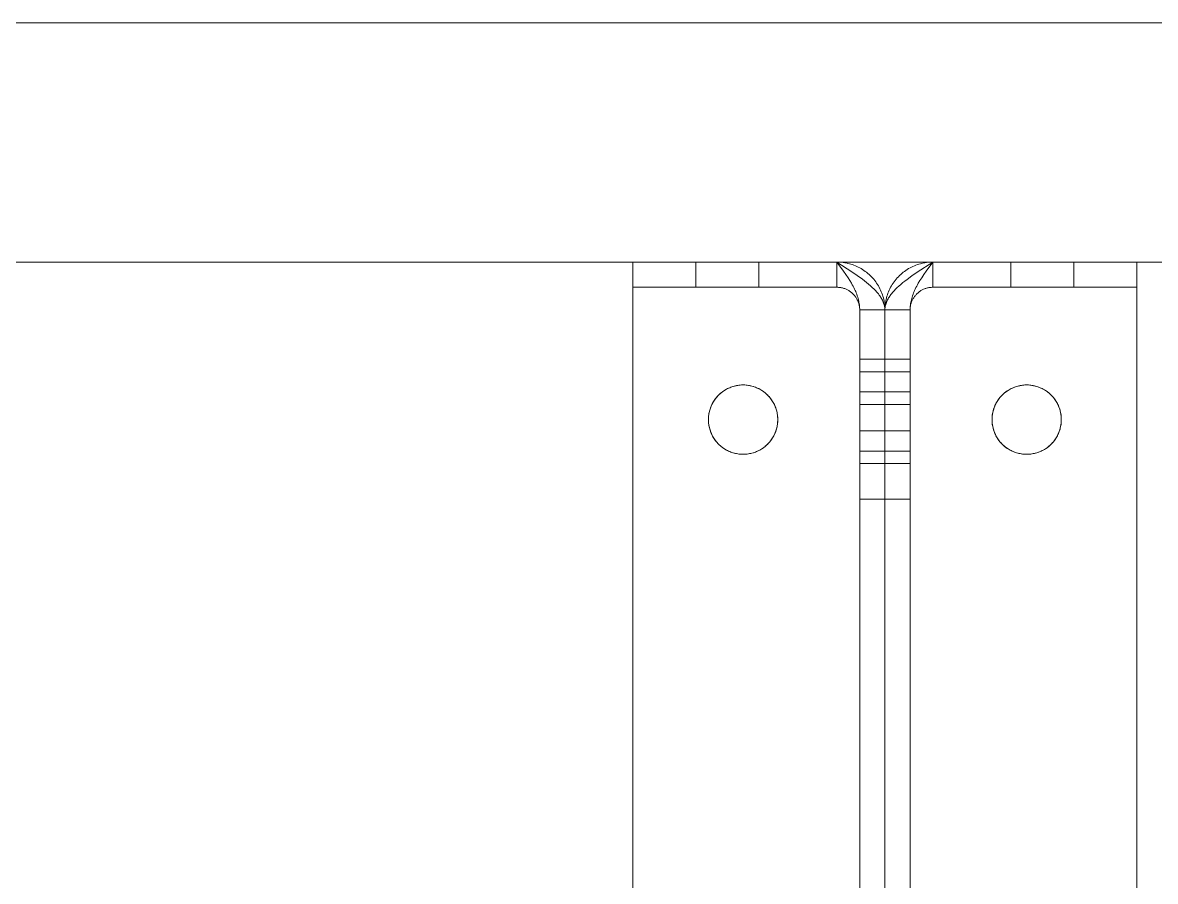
# Model space of a CAD drawing. Header units: millimetres. Extents: x -244 to 4312, y 246 to 2799.
# Drawn here: x 923.2 to 1102.9, y 2192.3 to 2328.6 of the extents above; entities that cross this region are included whole.
import ezdxf

# ---------------------------------------------------------------- set-up
doc = ezdxf.new("R2010")
doc.units = ezdxf.units.MM
doc.layers.add('ZANO_R', color=7, linetype='Continuous', lineweight=0)

msp = doc.modelspace()

# ---------------------------------------------------------------- linework, layer by layer
at = {"layer": 'ZANO_R'}
for p, q in [((163, 2328.59), (1957, 2328.59)), ((1020, 2290.59), (345, 2290.59)), ((1020, 2290.59), (1020, 2150.59)), ((1020, 2290.59), (1052.4, 2290.59)), ((1030, 2286.59), (1030, 2290.59)), ((1040, 2286.59), (1040, 2290.59)), ((1067.6, 2290.59), (1052.4, 2290.59)), ((1054.75, 2289.07), (1052.4, 2290.59)), ((1052.4, 2290.59), (1053.45, 2289.17)), ((1052.4, 2286.59), (1052.4, 2290.59)), ((1052.4, 2290.59), (1052.65, 2290.59)), ((1052.65, 2290.59), (1052.9, 2290.58)), ((1052.9, 2290.58), (1053.15, 2290.56)), ((1053.15, 2290.56), (1053.39, 2290.53)), ((1053.39, 2290.53), (1053.64, 2290.49)), ((1053.64, 2290.49), (1053.89, 2290.45)), ((1053.89, 2290.45), (1054.13, 2290.39)), ((1054.13, 2290.39), (1054.37, 2290.33)), ((1054.37, 2290.33), (1054.61, 2290.27)), ((1054.61, 2290.27), (1054.85, 2290.19)), ((1054.85, 2290.19), (1055.08, 2290.11)), ((1055.08, 2290.11), (1055.31, 2290.01)), ((1055.31, 2290.01), (1055.55, 2289.91)), ((1064.69, 2290.01), (1064.46, 2289.91)), ((1064.69, 2290.01), (1064.93, 2290.11)), ((1064.93, 2290.11), (1065.16, 2290.19)), ((1065.11, 2288.98), (1067.6, 2290.59)), ((1065.16, 2290.19), (1065.4, 2290.27)), ((1065.4, 2290.27), (1065.64, 2290.33)), ((1065.64, 2290.33), (1065.88, 2290.39)), ((1065.88, 2290.39), (1066.12, 2290.45)), ((1066.12, 2290.45), (1066.36, 2290.49)), ((1066.36, 2290.49), (1066.61, 2290.53)), ((1067.6, 2290.59), (1066.56, 2289.17)), ((1066.61, 2290.53), (1066.86, 2290.56)), ((1066.86, 2290.56), (1067.11, 2290.58)), ((1067.11, 2290.58), (1067.35, 2290.59)), ((1067.35, 2290.59), (1067.6, 2290.59)), ((1067.6, 2290.59), (1100, 2290.59)), ((1067.6, 2286.59), (1067.6, 2290.59)), ((1080, 2286.59), (1080, 2290.59)), ((1090, 2286.59), (1090, 2290.59)), ((1775, 2290.59), (1100, 2290.59)), ((1100, 2150.59), (1100, 2290.59)), ((1053.45, 2289.17), (1053.81, 2288.65)), ((1053.81, 2288.65), (1054.16, 2288.12)), ((1055.6, 2288.49), (1054.75, 2289.07)), ((1055.55, 2289.91), (1055.78, 2289.8)), ((1056.44, 2287.89), (1055.6, 2288.49)), ((1055.78, 2289.8), (1056.01, 2289.68)), ((1056.01, 2289.68), (1056.24, 2289.55)), ((1056.24, 2289.55), (1056.46, 2289.42)), ((1056.46, 2289.42), (1056.68, 2289.27)), ((1056.68, 2289.27), (1056.89, 2289.12)), ((1056.89, 2289.12), (1057.1, 2288.97)), ((1057.1, 2288.97), (1057.3, 2288.8)), ((1057.3, 2288.8), (1057.5, 2288.63)), ((1057.5, 2288.63), (1057.69, 2288.45)), ((1057.69, 2288.45), (1057.87, 2288.27)), ((1057.87, 2288.27), (1058.05, 2288.08)), ((1062.14, 2288.27), (1061.96, 2288.08)), ((1062.32, 2288.45), (1062.14, 2288.27)), ((1062.51, 2288.63), (1062.32, 2288.45)), ((1062.7, 2288.8), (1062.51, 2288.63)), ((1062.91, 2288.97), (1062.7, 2288.8)), ((1063.11, 2289.12), (1062.91, 2288.97)), ((1063.32, 2289.27), (1063.11, 2289.12)), ((1063.54, 2289.42), (1063.32, 2289.27)), ((1063.51, 2287.84), (1064.3, 2288.42)), ((1063.76, 2289.55), (1063.54, 2289.42)), ((1063.99, 2289.68), (1063.76, 2289.55)), ((1064.22, 2289.8), (1063.99, 2289.68)), ((1064.46, 2289.91), (1064.22, 2289.8)), ((1064.3, 2288.42), (1065.11, 2288.98)), ((1066.19, 2288.65), (1065.84, 2288.12)), ((1066.56, 2289.17), (1066.19, 2288.65)), ((1020, 2286.59), (1052.4, 2286.59)), ((1052.53, 2286.59), (1052.4, 2286.59)), ((1052.65, 2286.58), (1052.53, 2286.59)), ((1052.78, 2286.57), (1052.65, 2286.58)), ((1052.9, 2286.56), (1052.78, 2286.57)), ((1053.02, 2286.54), (1052.9, 2286.56)), ((1053.14, 2286.52), (1053.02, 2286.54)), ((1053.27, 2286.49), (1053.14, 2286.52)), ((1053.39, 2286.46), (1053.27, 2286.49)), ((1053.51, 2286.42), (1053.39, 2286.46)), ((1053.62, 2286.38), (1053.51, 2286.42)), ((1054.16, 2288.12), (1054.44, 2287.68)), ((1054.44, 2287.68), (1054.7, 2287.24)), ((1054.7, 2287.24), (1054.83, 2287.01)), ((1054.83, 2287.01), (1054.95, 2286.78)), ((1054.95, 2286.78), (1055.07, 2286.55)), ((1055.07, 2286.55), (1055.19, 2286.32)), ((1056.77, 2287.63), (1056.44, 2287.89)), ((1057.09, 2287.38), (1056.77, 2287.63)), ((1057.41, 2287.11), (1057.09, 2287.38)), ((1057.72, 2286.84), (1057.41, 2287.11)), ((1058, 2286.58), (1057.72, 2286.84)), ((1058.28, 2286.32), (1058, 2286.58)), ((1058.05, 2288.08), (1058.22, 2287.88)), ((1058.22, 2287.88), (1058.38, 2287.68)), ((1058.38, 2287.68), (1058.54, 2287.48)), ((1058.54, 2287.48), (1058.69, 2287.26)), ((1058.69, 2287.26), (1058.83, 2287.05)), ((1058.83, 2287.05), (1058.97, 2286.82)), ((1058.97, 2286.82), (1059.09, 2286.6)), ((1059.09, 2286.6), (1059.21, 2286.37)), ((1060.91, 2286.6), (1060.79, 2286.37)), ((1061.04, 2286.82), (1060.91, 2286.6)), ((1061.17, 2287.05), (1061.04, 2286.82)), ((1061.32, 2287.26), (1061.17, 2287.05)), ((1061.47, 2287.48), (1061.32, 2287.26)), ((1061.62, 2287.68), (1061.47, 2287.48)), ((1061.79, 2287.88), (1061.62, 2287.68)), ((1061.68, 2286.27), (1061.95, 2286.54)), ((1061.96, 2288.08), (1061.79, 2287.88)), ((1061.95, 2286.54), (1062.23, 2286.79)), ((1062.23, 2286.79), (1062.54, 2287.06)), ((1062.54, 2287.06), (1062.86, 2287.33)), ((1062.86, 2287.33), (1063.18, 2287.59)), ((1063.18, 2287.59), (1063.51, 2287.84)), ((1064.93, 2286.55), (1064.82, 2286.32)), ((1065.05, 2286.78), (1064.93, 2286.55)), ((1065.17, 2287.01), (1065.05, 2286.78)), ((1065.3, 2287.24), (1065.17, 2287.01)), ((1065.57, 2287.68), (1065.3, 2287.24)), ((1065.84, 2288.12), (1065.57, 2287.68)), ((1066.38, 2286.38), (1066.5, 2286.42)), ((1066.5, 2286.42), (1066.62, 2286.46)), ((1066.62, 2286.46), (1066.74, 2286.49)), ((1066.74, 2286.49), (1066.86, 2286.52)), ((1066.86, 2286.52), (1066.98, 2286.54)), ((1066.98, 2286.54), (1067.11, 2286.56)), ((1067.11, 2286.56), (1067.23, 2286.57)), ((1067.23, 2286.57), (1067.35, 2286.58)), ((1067.35, 2286.58), (1067.48, 2286.59)), ((1067.48, 2286.59), (1067.6, 2286.59)), ((1067.6, 2286.59), (1100, 2286.59)), ((1053.74, 2286.34), (1053.62, 2286.38)), ((1053.85, 2286.29), (1053.74, 2286.34)), ((1053.97, 2286.23), (1053.85, 2286.29)), ((1054.08, 2286.18), (1053.97, 2286.23)), ((1054.19, 2286.12), (1054.08, 2286.18)), ((1054.29, 2286.06), (1054.19, 2286.12)), ((1054.4, 2285.99), (1054.29, 2286.06)), ((1054.5, 2285.92), (1054.4, 2285.99)), ((1054.6, 2285.84), (1054.5, 2285.92)), ((1054.7, 2285.77), (1054.6, 2285.84)), ((1054.79, 2285.68), (1054.7, 2285.77)), ((1054.88, 2285.6), (1054.79, 2285.68)), ((1054.97, 2285.51), (1054.88, 2285.6)), ((1055.06, 2285.42), (1054.97, 2285.51)), ((1055.14, 2285.33), (1055.06, 2285.42)), ((1055.22, 2285.23), (1055.14, 2285.33)), ((1055.19, 2286.32), (1055.28, 2286.11)), ((1055.3, 2285.13), (1055.22, 2285.23)), ((1055.28, 2286.11), (1055.37, 2285.9)), ((1055.37, 2285.03), (1055.3, 2285.13)), ((1055.37, 2285.9), (1055.46, 2285.69)), ((1055.44, 2284.93), (1055.37, 2285.03)), ((1055.5, 2284.82), (1055.44, 2284.93)), ((1055.46, 2285.69), (1055.54, 2285.48)), ((1055.56, 2284.71), (1055.5, 2284.82)), ((1055.54, 2285.48), (1055.61, 2285.26)), ((1055.62, 2284.6), (1055.56, 2284.71)), ((1055.61, 2285.26), (1055.68, 2285.05)), ((1055.68, 2285.05), (1055.75, 2284.83)), ((1055.75, 2284.83), (1055.8, 2284.61)), ((1058.5, 2286.08), (1058.28, 2286.32)), ((1058.72, 2285.84), (1058.5, 2286.08)), ((1058.85, 2285.69), (1058.72, 2285.84)), ((1058.98, 2285.53), (1058.85, 2285.69)), ((1059.11, 2285.37), (1058.98, 2285.53)), ((1059.2, 2285.24), (1059.11, 2285.37)), ((1059.29, 2285.1), (1059.2, 2285.24)), ((1059.21, 2286.37), (1059.32, 2286.13)), ((1059.38, 2284.97), (1059.29, 2285.1)), ((1059.32, 2286.13), (1059.43, 2285.89)), ((1059.46, 2284.83), (1059.38, 2284.97)), ((1059.43, 2285.89), (1059.52, 2285.65)), ((1059.54, 2284.69), (1059.46, 2284.83)), ((1059.52, 2285.65), (1059.61, 2285.41)), ((1059.61, 2284.54), (1059.54, 2284.69)), ((1059.61, 2285.41), (1059.69, 2285.16)), ((1059.69, 2285.16), (1059.76, 2284.91)), ((1059.76, 2284.91), (1059.82, 2284.66)), ((1059.82, 2284.66), (1059.87, 2284.4)), ((1060.19, 2284.66), (1060.13, 2284.4)), ((1060.25, 2284.91), (1060.19, 2284.66)), ((1060.32, 2285.16), (1060.25, 2284.91)), ((1060.4, 2285.41), (1060.32, 2285.16)), ((1060.36, 2284.48), (1060.43, 2284.62)), ((1060.48, 2285.65), (1060.4, 2285.41)), ((1060.43, 2284.62), (1060.5, 2284.76)), ((1060.58, 2285.89), (1060.48, 2285.65)), ((1060.5, 2284.76), (1060.58, 2284.9)), ((1060.68, 2286.13), (1060.58, 2285.89)), ((1060.58, 2284.9), (1060.67, 2285.04)), ((1060.67, 2285.04), (1060.76, 2285.17)), ((1060.79, 2286.37), (1060.68, 2286.13)), ((1060.76, 2285.17), (1060.85, 2285.3)), ((1060.85, 2285.3), (1060.94, 2285.43)), ((1061.09, 2285.61), (1060.94, 2285.43)), ((1061.23, 2285.78), (1061.09, 2285.61)), ((1061.23, 2285.78), (1061.34, 2285.91)), ((1061.34, 2285.91), (1061.45, 2286.03)), ((1061.45, 2286.03), (1061.68, 2286.27)), ((1064.26, 2284.83), (1064.2, 2284.61)), ((1064.32, 2285.05), (1064.26, 2284.83)), ((1064.39, 2285.26), (1064.32, 2285.05)), ((1064.38, 2284.6), (1064.44, 2284.71)), ((1064.47, 2285.48), (1064.39, 2285.26)), ((1064.44, 2284.71), (1064.5, 2284.82)), ((1064.55, 2285.69), (1064.47, 2285.48)), ((1064.5, 2284.82), (1064.57, 2284.93)), ((1064.63, 2285.9), (1064.55, 2285.69)), ((1064.57, 2284.93), (1064.64, 2285.03)), ((1064.72, 2286.11), (1064.63, 2285.9)), ((1064.64, 2285.03), (1064.71, 2285.13)), ((1064.71, 2285.13), (1064.78, 2285.23)), ((1064.82, 2286.32), (1064.72, 2286.11)), ((1064.78, 2285.23), (1064.86, 2285.33)), ((1064.86, 2285.33), (1064.95, 2285.42)), ((1064.95, 2285.42), (1065.03, 2285.51)), ((1065.03, 2285.51), (1065.12, 2285.6)), ((1065.12, 2285.6), (1065.21, 2285.68)), ((1065.21, 2285.68), (1065.31, 2285.77)), ((1065.31, 2285.77), (1065.4, 2285.84)), ((1065.4, 2285.84), (1065.5, 2285.92)), ((1065.5, 2285.92), (1065.61, 2285.99)), ((1065.61, 2285.99), (1065.71, 2286.06)), ((1065.71, 2286.06), (1065.82, 2286.12)), ((1065.82, 2286.12), (1065.93, 2286.18)), ((1065.93, 2286.18), (1066.04, 2286.23)), ((1066.04, 2286.23), (1066.15, 2286.29)), ((1066.15, 2286.29), (1066.27, 2286.34)), ((1066.27, 2286.34), (1066.38, 2286.38)), ((1055.68, 2284.49), (1055.62, 2284.6)), ((1055.73, 2284.38), (1055.68, 2284.49)), ((1055.77, 2284.26), (1055.73, 2284.38)), ((1055.81, 2284.14), (1055.77, 2284.26)), ((1055.8, 2284.61), (1055.85, 2284.41)), ((1055.85, 2284.03), (1055.81, 2284.14)), ((1055.85, 2284.41), (1055.89, 2284.21)), ((1055.88, 2283.91), (1055.85, 2284.03)), ((1055.91, 2283.79), (1055.88, 2283.91)), ((1055.89, 2284.21), (1055.92, 2284.01)), ((1055.94, 2283.66), (1055.91, 2283.79)), ((1055.92, 2284.01), (1055.95, 2283.81)), ((1055.96, 2283.54), (1055.94, 2283.66)), ((1055.95, 2283.81), (1055.97, 2283.6)), ((1055.98, 2283.42), (1055.96, 2283.54)), ((1055.97, 2283.6), (1055.99, 2283.4)), ((1055.99, 2283.29), (1055.98, 2283.42)), ((1055.99, 2283.4), (1056, 2283.2)), ((1056, 2283.17), (1055.99, 2283.29)), ((1056, 2283.2), (1056, 2282.99)), ((1056, 2143.2), (1056, 2282.99)), ((1056, 2282.99), (1060, 2282.99)), ((1059.68, 2284.4), (1059.61, 2284.54)), ((1059.75, 2284.25), (1059.68, 2284.4)), ((1059.8, 2284.1), (1059.75, 2284.25)), ((1059.86, 2283.94), (1059.8, 2284.1)), ((1059.88, 2283.85), (1059.86, 2283.94)), ((1059.87, 2284.4), (1059.91, 2284.15)), ((1059.91, 2283.75), (1059.88, 2283.85)), ((1059.91, 2284.15), (1059.95, 2283.89)), ((1059.93, 2283.66), (1059.91, 2283.75)), ((1059.95, 2283.56), (1059.93, 2283.66)), ((1059.95, 2283.89), (1059.98, 2283.63)), ((1059.97, 2283.47), (1059.95, 2283.56)), ((1059.98, 2283.37), (1059.97, 2283.47)), ((1059.98, 2283.63), (1059.99, 2283.37)), ((1059.99, 2283.28), (1059.98, 2283.37)), ((1059.99, 2283.37), (1060, 2283.11)), ((1060, 2283.18), (1059.99, 2283.28)), ((1060.01, 2283.37), (1060, 2283.11)), ((1060, 2283.1), (1060.01, 2283.21)), ((1060, 2283.09), (1060, 2283.18)), ((1060, 2282.99), (1060, 2283.1)), ((1060, 2282.99), (1060, 2283.09)), ((1060, 2143.2), (1060, 2282.99)), ((1064, 2282.99), (1060, 2282.99)), ((1060.03, 2283.63), (1060.01, 2283.37)), ((1060.01, 2283.21), (1060.02, 2283.31)), ((1060.02, 2283.31), (1060.03, 2283.42)), ((1060.06, 2283.89), (1060.03, 2283.63)), ((1060.03, 2283.42), (1060.05, 2283.53)), ((1060.07, 2283.62), (1060.05, 2283.53)), ((1060.09, 2284.15), (1060.06, 2283.89)), ((1060.09, 2283.71), (1060.07, 2283.62)), ((1060.13, 2284.4), (1060.09, 2284.15)), ((1060.11, 2283.79), (1060.09, 2283.71)), ((1060.13, 2283.88), (1060.11, 2283.79)), ((1060.13, 2283.88), (1060.18, 2284.03)), ((1060.18, 2284.03), (1060.24, 2284.18)), ((1060.24, 2284.18), (1060.3, 2284.33)), ((1060.3, 2284.33), (1060.36, 2284.48)), ((1064.01, 2283.2), (1064, 2282.99)), ((1064, 2282.99), (1064, 2143.2)), ((1064.02, 2283.4), (1064.01, 2283.2)), ((1064.01, 2283.17), (1064.02, 2283.29)), ((1064.03, 2283.6), (1064.02, 2283.4)), ((1064.02, 2283.29), (1064.03, 2283.42)), ((1064.05, 2283.81), (1064.03, 2283.6)), ((1064.03, 2283.42), (1064.04, 2283.54)), ((1064.04, 2283.54), (1064.07, 2283.66)), ((1064.08, 2284.01), (1064.05, 2283.81)), ((1064.07, 2283.66), (1064.09, 2283.79)), ((1064.12, 2284.21), (1064.08, 2284.01)), ((1064.09, 2283.79), (1064.12, 2283.91)), ((1064.16, 2284.41), (1064.12, 2284.21)), ((1064.12, 2283.91), (1064.15, 2284.03)), ((1064.15, 2284.03), (1064.19, 2284.14)), ((1064.2, 2284.61), (1064.16, 2284.41)), ((1064.19, 2284.14), (1064.23, 2284.26)), ((1064.23, 2284.26), (1064.28, 2284.38)), ((1064.28, 2284.38), (1064.33, 2284.49)), ((1064.33, 2284.49), (1064.38, 2284.6)), ((1056, 2275.19), (1060, 2275.19)), ((1064, 2275.19), (1060, 2275.19)), ((1056, 2273.19), (1060, 2273.19)), ((1064, 2273.19), (1060, 2273.19)), ((1034.54, 2270.22), (1034.7, 2270.32)), ((1034.7, 2270.32), (1034.86, 2270.42)), ((1034.86, 2270.42), (1035.03, 2270.51)), ((1035.03, 2270.51), (1035.2, 2270.59)), ((1035.2, 2270.59), (1035.38, 2270.66)), ((1035.38, 2270.66), (1035.55, 2270.74)), ((1035.55, 2270.74), (1035.73, 2270.8)), ((1035.73, 2270.8), (1035.91, 2270.86)), ((1035.91, 2270.86), (1036.09, 2270.91)), ((1036.09, 2270.91), (1036.28, 2270.95)), ((1036.28, 2270.95), (1036.46, 2270.99)), ((1036.46, 2270.99), (1036.65, 2271.03)), ((1036.65, 2271.03), (1036.84, 2271.05)), ((1036.84, 2271.05), (1037.03, 2271.07)), ((1037.03, 2271.07), (1037.22, 2271.09)), ((1037.22, 2271.09), (1037.41, 2271.09)), ((1037.41, 2271.09), (1037.6, 2271.09)), ((1037.6, 2271.09), (1037.79, 2271.09)), ((1037.79, 2271.09), (1037.98, 2271.07)), ((1037.98, 2271.07), (1038.17, 2271.05)), ((1038.17, 2271.05), (1038.35, 2271.03)), ((1038.35, 2271.03), (1038.54, 2270.99)), ((1038.54, 2270.99), (1038.73, 2270.95)), ((1038.73, 2270.95), (1038.91, 2270.91)), ((1038.91, 2270.91), (1039.09, 2270.86)), ((1039.09, 2270.86), (1039.27, 2270.8)), ((1039.27, 2270.8), (1039.45, 2270.74)), ((1039.45, 2270.74), (1039.63, 2270.66)), ((1039.63, 2270.66), (1039.8, 2270.59)), ((1039.8, 2270.59), (1039.97, 2270.51)), ((1039.97, 2270.51), (1040.14, 2270.42)), ((1040.14, 2270.42), (1040.31, 2270.32)), ((1040.31, 2270.32), (1040.47, 2270.22)), ((1079.54, 2270.22), (1079.7, 2270.32)), ((1079.7, 2270.32), (1079.86, 2270.42)), ((1079.86, 2270.42), (1080.03, 2270.51)), ((1080.03, 2270.51), (1080.2, 2270.59)), ((1080.2, 2270.59), (1080.38, 2270.66)), ((1080.38, 2270.66), (1080.55, 2270.74)), ((1080.55, 2270.74), (1080.73, 2270.8)), ((1080.73, 2270.8), (1080.91, 2270.86)), ((1080.91, 2270.86), (1081.09, 2270.91)), ((1081.09, 2270.91), (1081.28, 2270.95)), ((1081.28, 2270.95), (1081.46, 2270.99)), ((1081.46, 2270.99), (1081.65, 2271.03)), ((1081.65, 2271.03), (1081.84, 2271.05)), ((1081.84, 2271.05), (1082.03, 2271.07)), ((1082.03, 2271.07), (1082.22, 2271.09)), ((1082.22, 2271.09), (1082.41, 2271.09)), ((1082.41, 2271.09), (1082.6, 2271.09)), ((1082.6, 2271.09), (1082.79, 2271.09)), ((1082.79, 2271.09), (1082.98, 2271.07)), ((1082.98, 2271.07), (1083.17, 2271.05)), ((1083.17, 2271.05), (1083.35, 2271.03)), ((1083.35, 2271.03), (1083.54, 2270.99)), ((1083.54, 2270.99), (1083.73, 2270.95)), ((1083.73, 2270.95), (1083.91, 2270.91)), ((1083.91, 2270.91), (1084.09, 2270.86)), ((1084.09, 2270.86), (1084.27, 2270.8)), ((1084.27, 2270.8), (1084.45, 2270.74)), ((1084.45, 2270.74), (1084.63, 2270.66)), ((1084.63, 2270.66), (1084.8, 2270.59)), ((1084.8, 2270.59), (1084.97, 2270.51)), ((1084.97, 2270.51), (1085.14, 2270.42)), ((1085.14, 2270.42), (1085.31, 2270.32)), ((1085.31, 2270.32), (1085.47, 2270.22)), ((1032.72, 2268.32), (1032.82, 2268.48)), ((1032.82, 2268.48), (1032.92, 2268.64)), ((1032.92, 2268.64), (1033.03, 2268.79)), ((1033.03, 2268.79), (1033.14, 2268.95)), ((1033.14, 2268.95), (1033.26, 2269.1)), ((1033.26, 2269.1), (1033.39, 2269.24)), ((1033.39, 2269.24), (1033.51, 2269.38)), ((1033.51, 2269.38), (1033.65, 2269.51)), ((1033.65, 2269.51), (1033.78, 2269.65)), ((1033.78, 2269.65), (1033.93, 2269.77)), ((1033.93, 2269.77), (1034.07, 2269.89)), ((1034.07, 2269.89), (1034.22, 2270.01)), ((1034.22, 2270.01), (1034.38, 2270.12)), ((1034.38, 2270.12), (1034.54, 2270.22)), ((1040.47, 2270.22), (1040.63, 2270.12)), ((1040.63, 2270.12), (1040.78, 2270.01)), ((1040.78, 2270.01), (1040.93, 2269.89)), ((1040.93, 2269.89), (1041.08, 2269.77)), ((1041.08, 2269.77), (1041.22, 2269.65)), ((1041.22, 2269.65), (1041.36, 2269.51)), ((1041.36, 2269.51), (1041.49, 2269.38)), ((1041.49, 2269.38), (1041.62, 2269.24)), ((1041.62, 2269.24), (1041.74, 2269.1)), ((1041.74, 2269.1), (1041.86, 2268.95)), ((1041.86, 2268.95), (1041.97, 2268.79)), ((1041.97, 2268.79), (1042.08, 2268.64)), ((1042.08, 2268.64), (1042.18, 2268.48)), ((1042.18, 2268.48), (1042.28, 2268.32)), ((1060, 2269.99), (1056, 2269.99)), ((1060, 2269.99), (1064, 2269.99)), ((1077.72, 2268.32), (1077.82, 2268.48)), ((1077.82, 2268.48), (1077.92, 2268.64)), ((1077.92, 2268.64), (1078.03, 2268.79)), ((1078.03, 2268.79), (1078.14, 2268.95)), ((1078.14, 2268.95), (1078.26, 2269.1)), ((1078.26, 2269.1), (1078.39, 2269.24)), ((1078.39, 2269.24), (1078.51, 2269.38)), ((1078.51, 2269.38), (1078.65, 2269.51)), ((1078.65, 2269.51), (1078.78, 2269.65)), ((1078.78, 2269.65), (1078.93, 2269.77)), ((1078.93, 2269.77), (1079.07, 2269.89)), ((1079.07, 2269.89), (1079.22, 2270.01)), ((1079.22, 2270.01), (1079.38, 2270.12)), ((1079.38, 2270.12), (1079.54, 2270.22)), ((1085.47, 2270.22), (1085.63, 2270.12)), ((1085.63, 2270.12), (1085.78, 2270.01)), ((1085.78, 2270.01), (1085.93, 2269.89)), ((1085.93, 2269.89), (1086.08, 2269.77)), ((1086.08, 2269.77), (1086.22, 2269.65)), ((1086.22, 2269.65), (1086.36, 2269.51)), ((1086.36, 2269.51), (1086.49, 2269.38)), ((1086.49, 2269.38), (1086.62, 2269.24)), ((1086.62, 2269.24), (1086.74, 2269.1)), ((1086.74, 2269.1), (1086.86, 2268.95)), ((1086.86, 2268.95), (1086.97, 2268.79)), ((1086.97, 2268.79), (1087.08, 2268.64)), ((1087.08, 2268.64), (1087.18, 2268.48)), ((1087.18, 2268.48), (1087.28, 2268.32)), ((1032.08, 2266.54), (1032.12, 2266.72)), ((1032.12, 2266.72), (1032.16, 2266.91)), ((1032.16, 2266.91), (1032.21, 2267.09)), ((1032.21, 2267.09), (1032.27, 2267.27)), ((1032.27, 2267.27), (1032.33, 2267.45)), ((1032.33, 2267.45), (1032.39, 2267.63)), ((1032.39, 2267.63), (1032.47, 2267.81)), ((1032.47, 2267.81), (1032.55, 2267.98)), ((1032.55, 2267.98), (1032.63, 2268.15)), ((1032.63, 2268.15), (1032.72, 2268.32)), ((1042.28, 2268.32), (1042.37, 2268.15)), ((1042.37, 2268.15), (1042.46, 2267.98)), ((1042.46, 2267.98), (1042.54, 2267.81)), ((1042.54, 2267.81), (1042.61, 2267.63)), ((1042.61, 2267.63), (1042.68, 2267.45)), ((1042.68, 2267.45), (1042.74, 2267.27)), ((1042.74, 2267.27), (1042.79, 2267.09)), ((1042.79, 2267.09), (1042.84, 2266.91)), ((1042.84, 2266.91), (1042.88, 2266.72)), ((1042.88, 2266.72), (1042.92, 2266.54)), ((1060, 2267.99), (1056, 2267.99)), ((1060, 2267.99), (1064, 2267.99)), ((1077.08, 2266.54), (1077.12, 2266.72)), ((1077.12, 2266.72), (1077.16, 2266.91)), ((1077.16, 2266.91), (1077.21, 2267.09)), ((1077.21, 2267.09), (1077.27, 2267.27)), ((1077.27, 2267.27), (1077.33, 2267.45)), ((1077.33, 2267.45), (1077.39, 2267.63)), ((1077.39, 2267.63), (1077.47, 2267.81)), ((1077.47, 2267.81), (1077.55, 2267.98)), ((1077.55, 2267.98), (1077.63, 2268.15)), ((1077.63, 2268.15), (1077.72, 2268.32)), ((1087.28, 2268.32), (1087.37, 2268.15)), ((1087.37, 2268.15), (1087.46, 2267.98)), ((1087.46, 2267.98), (1087.54, 2267.81)), ((1087.54, 2267.81), (1087.61, 2267.63)), ((1087.61, 2267.63), (1087.68, 2267.45)), ((1087.68, 2267.45), (1087.74, 2267.27)), ((1087.74, 2267.27), (1087.79, 2267.09)), ((1087.79, 2267.09), (1087.84, 2266.91)), ((1087.84, 2266.91), (1087.88, 2266.72)), ((1087.88, 2266.72), (1087.92, 2266.54)), ((1032, 2265.59), (1032.01, 2265.78)), ((1032.01, 2265.4), (1032, 2265.59)), ((1032.01, 2265.78), (1032.02, 2265.97)), ((1032.02, 2265.21), (1032.01, 2265.4)), ((1032.02, 2265.97), (1032.03, 2266.16)), ((1032.03, 2265.02), (1032.02, 2265.21)), ((1032.03, 2266.16), (1032.05, 2266.35)), ((1032.05, 2264.84), (1032.03, 2265.02)), ((1032.05, 2266.35), (1032.08, 2266.54)), ((1042.92, 2266.54), (1042.95, 2266.35)), ((1042.95, 2266.35), (1042.97, 2266.16)), ((1042.97, 2265.02), (1042.95, 2264.84)), ((1042.97, 2266.16), (1042.99, 2265.97)), ((1042.99, 2265.21), (1042.97, 2265.02)), ((1042.99, 2265.97), (1043, 2265.78)), ((1043, 2265.4), (1042.99, 2265.21)), ((1043, 2265.78), (1043, 2265.59)), ((1043, 2265.59), (1043, 2265.4)), ((1077, 2265.59), (1077.01, 2265.78)), ((1077.01, 2265.4), (1077, 2265.59)), ((1077.01, 2265.78), (1077.02, 2265.97)), ((1077.02, 2265.21), (1077.01, 2265.4)), ((1077.02, 2265.97), (1077.03, 2266.16)), ((1077.03, 2265.02), (1077.02, 2265.21)), ((1077.03, 2266.16), (1077.05, 2266.35)), ((1077.05, 2264.84), (1077.03, 2265.02)), ((1077.05, 2266.35), (1077.08, 2266.54)), ((1087.92, 2266.54), (1087.95, 2266.35)), ((1087.95, 2266.35), (1087.97, 2266.16)), ((1087.97, 2265.02), (1087.95, 2264.84)), ((1087.97, 2266.16), (1087.99, 2265.97)), ((1087.99, 2265.21), (1087.97, 2265.02)), ((1087.99, 2265.97), (1088, 2265.78)), ((1088, 2265.4), (1087.99, 2265.21)), ((1088, 2265.78), (1088, 2265.59)), ((1088, 2265.59), (1088, 2265.4)), ((1032.08, 2264.65), (1032.05, 2264.84)), ((1032.12, 2264.46), (1032.08, 2264.65)), ((1032.16, 2264.28), (1032.12, 2264.46)), ((1032.21, 2264.09), (1032.16, 2264.28)), ((1032.27, 2263.91), (1032.21, 2264.09)), ((1032.33, 2263.73), (1032.27, 2263.91)), ((1032.39, 2263.55), (1032.33, 2263.73)), ((1032.47, 2263.38), (1032.39, 2263.55)), ((1032.55, 2263.21), (1032.47, 2263.38)), ((1032.63, 2263.04), (1032.55, 2263.21)), ((1042.46, 2263.21), (1042.37, 2263.04)), ((1042.54, 2263.38), (1042.46, 2263.21)), ((1042.61, 2263.55), (1042.54, 2263.38)), ((1042.68, 2263.73), (1042.61, 2263.55)), ((1042.74, 2263.91), (1042.68, 2263.73)), ((1042.79, 2264.09), (1042.74, 2263.91)), ((1042.84, 2264.28), (1042.79, 2264.09)), ((1042.88, 2264.46), (1042.84, 2264.28)), ((1042.92, 2264.65), (1042.88, 2264.46)), ((1042.95, 2264.84), (1042.92, 2264.65)), ((1056, 2263.81), (1060, 2263.81)), ((1064, 2263.81), (1060, 2263.81)), ((1077.08, 2264.65), (1077.05, 2264.84)), ((1077.12, 2264.46), (1077.08, 2264.65)), ((1077.16, 2264.28), (1077.12, 2264.46)), ((1077.21, 2264.09), (1077.16, 2264.28)), ((1077.27, 2263.91), (1077.21, 2264.09)), ((1077.33, 2263.73), (1077.27, 2263.91)), ((1077.39, 2263.55), (1077.33, 2263.73)), ((1077.47, 2263.38), (1077.39, 2263.55)), ((1077.55, 2263.21), (1077.47, 2263.38)), ((1077.63, 2263.04), (1077.55, 2263.21)), ((1087.46, 2263.21), (1087.37, 2263.04)), ((1087.54, 2263.38), (1087.46, 2263.21)), ((1087.61, 2263.55), (1087.54, 2263.38)), ((1087.68, 2263.73), (1087.61, 2263.55)), ((1087.74, 2263.91), (1087.68, 2263.73)), ((1087.79, 2264.09), (1087.74, 2263.91)), ((1087.84, 2264.28), (1087.79, 2264.09)), ((1087.88, 2264.46), (1087.84, 2264.28)), ((1087.92, 2264.65), (1087.88, 2264.46)), ((1087.95, 2264.84), (1087.92, 2264.65)), ((1032.72, 2262.87), (1032.63, 2263.04)), ((1032.82, 2262.71), (1032.72, 2262.87)), ((1032.92, 2262.55), (1032.82, 2262.71)), ((1033.03, 2262.39), (1032.92, 2262.55)), ((1033.14, 2262.24), (1033.03, 2262.39)), ((1033.26, 2262.09), (1033.14, 2262.24)), ((1033.39, 2261.95), (1033.26, 2262.09)), ((1033.51, 2261.81), (1033.39, 2261.95)), ((1033.65, 2261.67), (1033.51, 2261.81)), ((1033.78, 2261.54), (1033.65, 2261.67)), ((1033.93, 2261.41), (1033.78, 2261.54)), ((1034.07, 2261.29), (1033.93, 2261.41)), ((1034.22, 2261.18), (1034.07, 2261.29)), ((1040.93, 2261.29), (1040.78, 2261.18)), ((1041.08, 2261.41), (1040.93, 2261.29)), ((1041.22, 2261.54), (1041.08, 2261.41)), ((1041.36, 2261.67), (1041.22, 2261.54)), ((1041.49, 2261.81), (1041.36, 2261.67)), ((1041.62, 2261.95), (1041.49, 2261.81)), ((1041.74, 2262.09), (1041.62, 2261.95)), ((1041.86, 2262.24), (1041.74, 2262.09)), ((1041.97, 2262.39), (1041.86, 2262.24)), ((1042.08, 2262.55), (1041.97, 2262.39)), ((1042.18, 2262.71), (1042.08, 2262.55)), ((1042.28, 2262.87), (1042.18, 2262.71)), ((1042.37, 2263.04), (1042.28, 2262.87)), ((1077.72, 2262.87), (1077.63, 2263.04)), ((1077.82, 2262.71), (1077.72, 2262.87)), ((1077.92, 2262.55), (1077.82, 2262.71)), ((1078.03, 2262.39), (1077.92, 2262.55)), ((1078.14, 2262.24), (1078.03, 2262.39)), ((1078.26, 2262.09), (1078.14, 2262.24)), ((1078.39, 2261.95), (1078.26, 2262.09)), ((1078.51, 2261.81), (1078.39, 2261.95)), ((1078.65, 2261.67), (1078.51, 2261.81)), ((1078.78, 2261.54), (1078.65, 2261.67)), ((1078.93, 2261.41), (1078.78, 2261.54)), ((1079.07, 2261.29), (1078.93, 2261.41)), ((1079.22, 2261.18), (1079.07, 2261.29)), ((1085.93, 2261.29), (1085.78, 2261.18)), ((1086.08, 2261.41), (1085.93, 2261.29)), ((1086.22, 2261.54), (1086.08, 2261.41)), ((1086.36, 2261.67), (1086.22, 2261.54)), ((1086.49, 2261.81), (1086.36, 2261.67)), ((1086.62, 2261.95), (1086.49, 2261.81)), ((1086.74, 2262.09), (1086.62, 2261.95)), ((1086.86, 2262.24), (1086.74, 2262.09)), ((1086.97, 2262.39), (1086.86, 2262.24)), ((1087.08, 2262.55), (1086.97, 2262.39)), ((1087.18, 2262.71), (1087.08, 2262.55)), ((1087.28, 2262.87), (1087.18, 2262.71)), ((1087.37, 2263.04), (1087.28, 2262.87)), ((1034.38, 2261.07), (1034.22, 2261.18)), ((1034.54, 2260.96), (1034.38, 2261.07)), ((1034.7, 2260.86), (1034.54, 2260.96)), ((1034.86, 2260.77), (1034.7, 2260.86)), ((1035.03, 2260.68), (1034.86, 2260.77)), ((1035.2, 2260.6), (1035.03, 2260.68)), ((1035.38, 2260.52), (1035.2, 2260.6)), ((1035.55, 2260.45), (1035.38, 2260.52)), ((1035.73, 2260.39), (1035.55, 2260.45)), ((1035.91, 2260.33), (1035.73, 2260.39)), ((1036.09, 2260.28), (1035.91, 2260.33)), ((1036.28, 2260.23), (1036.09, 2260.28)), ((1036.46, 2260.19), (1036.28, 2260.23)), ((1036.65, 2260.16), (1036.46, 2260.19)), ((1036.84, 2260.13), (1036.65, 2260.16)), ((1037.03, 2260.11), (1036.84, 2260.13)), ((1037.22, 2260.1), (1037.03, 2260.11)), ((1037.41, 2260.09), (1037.22, 2260.1)), ((1037.6, 2260.09), (1037.41, 2260.09)), ((1037.79, 2260.1), (1037.6, 2260.09)), ((1037.98, 2260.11), (1037.79, 2260.1)), ((1038.17, 2260.13), (1037.98, 2260.11)), ((1038.35, 2260.16), (1038.17, 2260.13)), ((1038.54, 2260.19), (1038.35, 2260.16)), ((1038.73, 2260.23), (1038.54, 2260.19)), ((1038.91, 2260.28), (1038.73, 2260.23)), ((1039.09, 2260.33), (1038.91, 2260.28)), ((1039.27, 2260.39), (1039.09, 2260.33)), ((1039.45, 2260.45), (1039.27, 2260.39)), ((1039.63, 2260.52), (1039.45, 2260.45)), ((1039.8, 2260.6), (1039.63, 2260.52)), ((1039.97, 2260.68), (1039.8, 2260.6)), ((1040.14, 2260.77), (1039.97, 2260.68)), ((1040.31, 2260.86), (1040.14, 2260.77)), ((1040.47, 2260.96), (1040.31, 2260.86)), ((1040.63, 2261.07), (1040.47, 2260.96)), ((1040.78, 2261.18), (1040.63, 2261.07)), ((1056, 2260.59), (1060, 2260.59)), ((1060, 2260.59), (1064, 2260.59)), ((1079.38, 2261.07), (1079.22, 2261.18)), ((1079.54, 2260.96), (1079.38, 2261.07)), ((1079.7, 2260.86), (1079.54, 2260.96)), ((1079.86, 2260.77), (1079.7, 2260.86)), ((1080.03, 2260.68), (1079.86, 2260.77)), ((1080.2, 2260.6), (1080.03, 2260.68)), ((1080.38, 2260.52), (1080.2, 2260.6)), ((1080.55, 2260.45), (1080.38, 2260.52)), ((1080.73, 2260.39), (1080.55, 2260.45)), ((1080.91, 2260.33), (1080.73, 2260.39)), ((1081.09, 2260.28), (1080.91, 2260.33)), ((1081.28, 2260.23), (1081.09, 2260.28)), ((1081.46, 2260.19), (1081.28, 2260.23)), ((1081.65, 2260.16), (1081.46, 2260.19)), ((1081.84, 2260.13), (1081.65, 2260.16)), ((1082.03, 2260.11), (1081.84, 2260.13)), ((1082.22, 2260.1), (1082.03, 2260.11)), ((1082.41, 2260.09), (1082.22, 2260.1)), ((1082.6, 2260.09), (1082.41, 2260.09)), ((1082.79, 2260.1), (1082.6, 2260.09)), ((1082.98, 2260.11), (1082.79, 2260.1)), ((1083.17, 2260.13), (1082.98, 2260.11)), ((1083.35, 2260.16), (1083.17, 2260.13)), ((1083.54, 2260.19), (1083.35, 2260.16)), ((1083.73, 2260.23), (1083.54, 2260.19)), ((1083.91, 2260.28), (1083.73, 2260.23)), ((1084.09, 2260.33), (1083.91, 2260.28)), ((1084.27, 2260.39), (1084.09, 2260.33)), ((1084.45, 2260.45), (1084.27, 2260.39)), ((1084.63, 2260.52), (1084.45, 2260.45)), ((1084.8, 2260.6), (1084.63, 2260.52)), ((1084.97, 2260.68), (1084.8, 2260.6)), ((1085.14, 2260.77), (1084.97, 2260.68)), ((1085.31, 2260.86), (1085.14, 2260.77)), ((1085.47, 2260.96), (1085.31, 2260.86)), ((1085.63, 2261.07), (1085.47, 2260.96)), ((1085.78, 2261.18), (1085.63, 2261.07)), ((1060, 2258.61), (1056, 2258.61)), ((1060, 2258.61), (1064, 2258.61)), ((1056, 2252.99), (1060, 2252.99)), ((1060, 2252.99), (1064, 2252.99))]:
    msp.add_line(p, q, dxfattribs=at)
for centre in [(1037.5, 2265.59), (1082.5, 2265.59)]:
    msp.add_circle(centre, 5.5, dxfattribs=at)

doc.saveas('drawing.dxf')
